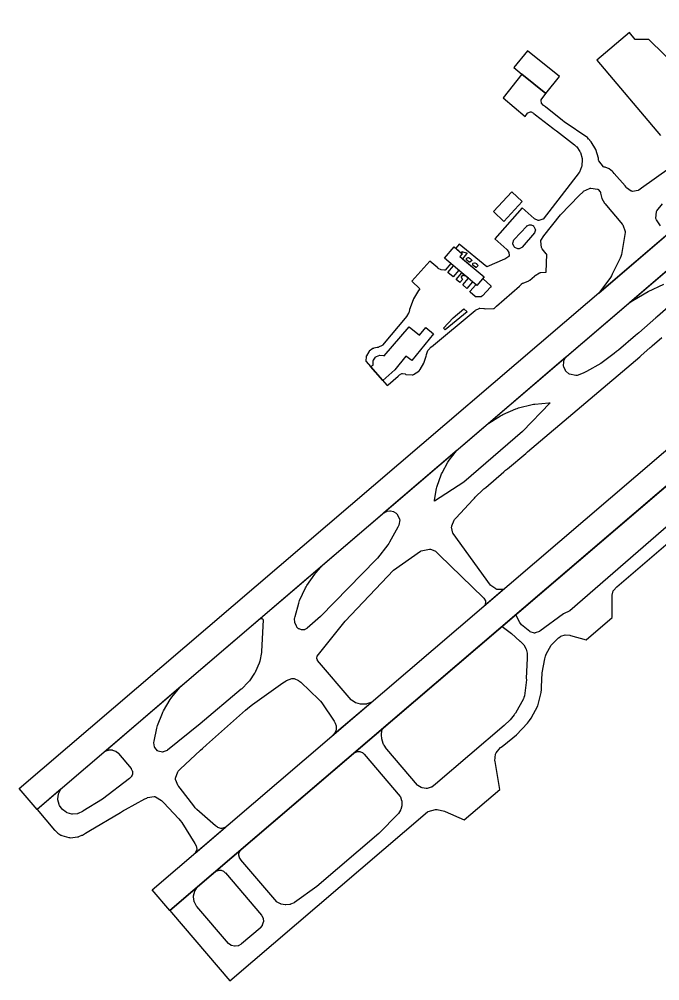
# Model space of a CAD drawing. Extents: x -81.8748 to -81.8309, y 45.5519 to 45.5814.
# Drawn here: x -81.87483 to -81.85633, y 45.55192 to 45.57969 of the extents above; entities that cross this region are included whole.
import ezdxf

# ---------------------------------------------------------------- set-up
doc = ezdxf.new("R2010")
doc.units = 0
doc.header["$MEASUREMENT"] = 0
for name, color, linetype in [('runway', 90, 'Continuous'), ('taxiway', 130, 'Continuous'), ('term', 7, 'Continuous')]:
    doc.layers.add(name, color=color, linetype=linetype)

msp = doc.modelspace()

# ---------------------------------------------------------------- linework, layer by layer
at = {"layer": 'runway'}
for p, q in [((-81.848333, 45.579085), (-81.874317, 45.556866)), ((-81.841735, 45.578523), (-81.870479, 45.553945))]:
    msp.add_line(p, q, dxfattribs=at)
for points in [[(-81.874317, 45.556866), (-81.874831, 45.557469), (-81.848848, 45.579688), (-81.848333, 45.579085)], [(-81.870479, 45.553946), (-81.870994, 45.554547), (-81.84225, 45.579126), (-81.841736, 45.578524)]]:
    msp.add_lwpolyline(points, close=True, dxfattribs=at)
at = {"layer": 'taxiway'}
for points in [[(-81.855772, 45.578245), (-81.856645, 45.579105), (-81.857038, 45.579106), (-81.857207, 45.579307), (-81.858149, 45.57851), (-81.856306, 45.576327)], [(-81.856062, 45.575379), (-81.856857, 45.574807), (-81.856938, 45.574752), (-81.856953, 45.574743), (-81.857122, 45.574716), (-81.857139, 45.57472), (-81.857156, 45.574724), (-81.857296, 45.574822), (-81.857306, 45.574836), (-81.857334, 45.574874), (-81.857646, 45.575234), (-81.85768, 45.575267), (-81.857695, 45.575288), (-81.857791, 45.57537), (-81.857908, 45.575416), (-81.857934, 45.575419), (-81.857954, 45.57543), (-81.858093, 45.575598), (-81.8581, 45.57562), (-81.858105, 45.575673), (-81.858178, 45.575926), (-81.858316, 45.57615), (-81.858353, 45.576189), (-81.858355, 45.576192), (-81.85838, 45.57622), (-81.858382, 45.576222), (-81.858385, 45.576225), (-81.858406, 45.576255), (-81.858408, 45.576258), (-81.859089, 45.576727), (-81.859138, 45.576767), (-81.859636, 45.577157), (-81.859686, 45.577194), (-81.859699, 45.577203), (-81.859745, 45.577266), (-81.859758, 45.577342), (-81.859755, 45.577357), (-81.859618, 45.577545), (-81.860311, 45.578101), (-81.860859, 45.577417), (-81.860216, 45.576878), (-81.860153, 45.576979), (-81.860146, 45.576985), (-81.860066, 45.577011), (-81.860058, 45.57701), (-81.860049, 45.57701), (-81.859974, 45.576973), (-81.859968, 45.576967), (-81.859917, 45.576929), (-81.85942, 45.576539), (-81.859371, 45.576499), (-81.859316, 45.576463), (-81.858792, 45.576061), (-81.858742, 45.576017), (-81.858731, 45.576005), (-81.858636, 45.575869), (-81.858629, 45.575853), (-81.858621, 45.575838), (-81.858574, 45.575669), (-81.858572, 45.575651), (-81.85857, 45.575633), (-81.858581, 45.575458), (-81.858585, 45.575441), (-81.858589, 45.575425), (-81.858653, 45.575271), (-81.858661, 45.575258), (-81.858661, 45.575258)], [(-81.858661, 45.575258), (-81.858661, 45.575258), (-81.859703, 45.573918), (-81.859712, 45.573911), (-81.85982, 45.573879), (-81.859832, 45.573879), (-81.859843, 45.57388), (-81.859947, 45.573923), (-81.859956, 45.573931), (-81.860304, 45.574241), (-81.861098, 45.573349), (-81.86075, 45.573039), (-81.860735, 45.573028), (-81.860688, 45.572954), (-81.86068, 45.572867), (-81.860685, 45.57285), (-81.860693, 45.572839), (-81.860802, 45.57276), (-81.860815, 45.572755), (-81.861328, 45.572539), (-81.862129, 45.573188), (-81.862225, 45.573074), (-81.862036, 45.572914), (-81.862035, 45.572916), (-81.862035, 45.572932), (-81.862036, 45.572933), (-81.862037, 45.572935), (-81.862046, 45.572949), (-81.862047, 45.57295), (-81.862026, 45.572979), (-81.862018, 45.572971), (-81.86192, 45.572938), (-81.861909, 45.572939), (-81.861908, 45.572938), (-81.861908, 45.572917), (-81.861909, 45.572915), (-81.862026, 45.572771), (-81.861406, 45.572247), (-81.86145, 45.572195), (-81.861424, 45.572184), (-81.861218, 45.571999), (-81.861204, 45.571975), (-81.861223, 45.571947), (-81.861453, 45.571703), (-81.861479, 45.571682), (-81.861493, 45.571675), (-81.861635, 45.571669), (-81.861649, 45.571674), (-81.861665, 45.571685), (-81.861806, 45.571807), (-81.861819, 45.571821), (-81.861805, 45.571839), (-81.861656, 45.572009), (-81.86164, 45.572025), (-81.861739, 45.572109), (-81.861902, 45.571914), (-81.86202, 45.572014), (-81.861857, 45.572207), (-81.861945, 45.572281), (-81.861948, 45.572281), (-81.861983, 45.572281), (-81.861987, 45.572282), (-81.861991, 45.572283), (-81.862024, 45.572295), (-81.862028, 45.572297), (-81.862071, 45.572244), (-81.862064, 45.572241), (-81.862031, 45.572175), (-81.862033, 45.572167), (-81.862103, 45.572084), (-81.86221, 45.572174), (-81.862047, 45.572368), (-81.862136, 45.572443), (-81.862299, 45.572249), (-81.862448, 45.572375), (-81.862285, 45.572569), (-81.862367, 45.572638), (-81.86253, 45.572444), (-81.862549, 45.57244), (-81.862644, 45.572447), (-81.862727, 45.572494), (-81.86274, 45.572508), (-81.862972, 45.572702), (-81.863495, 45.572121), (-81.863261, 45.5719), (-81.863296, 45.571856), (-81.863441, 45.571618), (-81.863545, 45.571357), (-81.863559, 45.571303), (-81.86356, 45.571294), (-81.863582, 45.571211), (-81.863585, 45.571203), (-81.863589, 45.571195), (-81.863633, 45.57112), (-81.863638, 45.571113), (-81.864344, 45.570272), (-81.864352, 45.570265), (-81.864452, 45.570213), (-81.864463, 45.570211), (-81.864498, 45.570211), (-81.864591, 45.570186), (-81.864602, 45.57018), (-81.864614, 45.570175), (-81.86472, 45.5701), (-81.864729, 45.57009), (-81.864738, 45.57008), (-81.864802, 45.569967), (-81.864807, 45.569955), (-81.86481, 45.569943), (-81.864823, 45.569825), (-81.864823, 45.569814), (-81.864203, 45.569107), (-81.864173, 45.569132), (-81.863884, 45.569384), (-81.863856, 45.569409), (-81.863851, 45.569416), (-81.863782, 45.569457), (-81.863774, 45.569458), (-81.863765, 45.569459), (-81.863686, 45.569444), (-81.863679, 45.56944), (-81.863662, 45.569433), (-81.863482, 45.569419), (-81.863464, 45.569423), (-81.863445, 45.569427), (-81.863291, 45.569521), (-81.863278, 45.569535), (-81.863251, 45.569569), (-81.863144, 45.569753), (-81.863077, 45.569956), (-81.86307, 45.569998), (-81.863068, 45.57001), (-81.863028, 45.570121), (-81.863021, 45.570131), (-81.863015, 45.570141), (-81.862933, 45.570226), (-81.862923, 45.570232), (-81.861661, 45.571273), (-81.861652, 45.571282), (-81.86155, 45.571339), (-81.861538, 45.571342), (-81.861527, 45.571345), (-81.86141, 45.571339), (-81.861399, 45.571335), (-81.861376, 45.571327), (-81.861134, 45.571331), (-81.861111, 45.571339), (-81.861045, 45.571398), (-81.860387, 45.571982), (-81.860322, 45.57204), (-81.86032, 45.572043), (-81.860294, 45.572064), (-81.860291, 45.572065), (-81.860273, 45.572066), (-81.860115, 45.572131), (-81.860102, 45.572143), (-81.860088, 45.572154), (-81.859953, 45.572264), (-81.85994, 45.572275), (-81.859929, 45.572286), (-81.859803, 45.572361), (-81.859788, 45.572365), (-81.859774, 45.57237), (-81.859626, 45.572381), (-81.859612, 45.572379), (-81.859592, 45.572906), (-81.859608, 45.572916), (-81.859732, 45.573058), (-81.85974, 45.573076), (-81.859748, 45.573093), (-81.85977, 45.57328), (-81.859767, 45.573299), (-81.859681, 45.573429), (-81.8592, 45.574041), (-81.85866, 45.574602), (-81.858546, 45.574704)], [(-81.858546, 45.574704), (-81.858544, 45.574706), (-81.85853, 45.574719), (-81.858359, 45.574802), (-81.85834, 45.574805), (-81.858321, 45.574808), (-81.858132, 45.574785), (-81.858114, 45.574777), (-81.858106, 45.574773), (-81.858048, 45.574705), (-81.858046, 45.574696), (-81.858044, 45.574665), (-81.858007, 45.574514), (-81.857932, 45.574378), (-81.857912, 45.574354), (-81.857868, 45.574308), (-81.857454, 45.573819), (-81.857417, 45.573767), (-81.857402, 45.573751), (-81.85733, 45.573553), (-81.857331, 45.573531), (-81.857336, 45.573472), (-81.857441, 45.57289), (-81.857457, 45.572833), (-81.857475, 45.572785), (-81.857703, 45.572323), (-81.85773, 45.572278), (-81.857757, 45.572234), (-81.858061, 45.571819), (-81.858095, 45.57178), (-81.856059, 45.573522)], [(-81.856315, 45.573717), (-81.85643, 45.57389), (-81.856435, 45.57391), (-81.856441, 45.573931), (-81.856423, 45.574138), (-81.856414, 45.574157), (-81.856248, 45.574356)], [(-81.855722, 45.572767), (-81.857192, 45.57151), (-81.857192, 45.57151), (-81.857108, 45.571567), (-81.856671, 45.571824), (-81.85621, 45.572041)], [(-81.854935, 45.572387), (-81.8564, 45.571107), (-81.856447, 45.571064), (-81.856933, 45.570635), (-81.856983, 45.570592), (-81.857032, 45.57055), (-81.857527, 45.570134), (-81.857578, 45.570093), (-81.857649, 45.570031), (-81.858031, 45.569749), (-81.858443, 45.569512), (-81.858529, 45.569472), (-81.858544, 45.569462), (-81.858719, 45.569404), (-81.858738, 45.569403), (-81.858756, 45.569402), (-81.858936, 45.569437), (-81.858953, 45.569446), (-81.858962, 45.569451), (-81.859044, 45.569523), (-81.859051, 45.569532), (-81.859058, 45.569542), (-81.859106, 45.569653), (-81.859108, 45.569665), (-81.859111, 45.569677), (-81.859106, 45.569798), (-81.859104, 45.569809), (-81.8591, 45.569821), (-81.859051, 45.569919), (-81.859044, 45.569927), (-81.8613, 45.567997), (-81.8613, 45.567997), (-81.861269, 45.568021), (-81.860932, 45.568238), (-81.860896, 45.568257), (-81.86086, 45.568276), (-81.860488, 45.568437), (-81.86045, 45.56845), (-81.860411, 45.568464), (-81.860017, 45.568562), (-81.859977, 45.568568), (-81.859937, 45.568574), (-81.859537, 45.568606), (-81.859498, 45.568606), (-81.860292, 45.567778), (-81.861991, 45.566319), (-81.862842, 45.565767), (-81.862838, 45.565801), (-81.862778, 45.566137), (-81.86277, 45.56617), (-81.862761, 45.566203), (-81.862646, 45.566529), (-81.862632, 45.566561), (-81.862617, 45.566592), (-81.86245, 45.566895), (-81.862431, 45.566924), (-81.862412, 45.566953), (-81.862202, 45.567221), (-81.862179, 45.567245), (-81.862179, 45.567245), (-81.864299, 45.565433), (-81.864299, 45.565433), (-81.864293, 45.565438), (-81.864223, 45.565474), (-81.864215, 45.565476), (-81.864207, 45.565479), (-81.864124, 45.56549), (-81.864116, 45.565489), (-81.864107, 45.565489), (-81.864025, 45.565471), (-81.864017, 45.565468), (-81.86401, 45.565465), (-81.863943, 45.565423), (-81.863938, 45.565418), (-81.863925, 45.565407), (-81.863848, 45.565265), (-81.863845, 45.565249), (-81.863842, 45.565233), (-81.863872, 45.565074), (-81.86388, 45.56506), (-81.8639, 45.565016), (-81.864133, 45.564588), (-81.86416, 45.564548), (-81.864187, 45.564507), (-81.864488, 45.564123), (-81.864521, 45.564088), (-81.866127, 45.562436), (-81.866516, 45.5621), (-81.866521, 45.562096), (-81.866579, 45.562063), (-81.866586, 45.56206), (-81.866593, 45.562058), (-81.866666, 45.562051), (-81.866673, 45.562052), (-81.866681, 45.562053), (-81.86675, 45.562079), (-81.866756, 45.562083), (-81.866762, 45.562087), (-81.866809, 45.562135), (-81.866813, 45.56214), (-81.866827, 45.562159), (-81.866872, 45.562264), (-81.866877, 45.562378), (-81.866871, 45.562401), (-81.866864, 45.56244), (-81.86676, 45.562824), (-81.866746, 45.562862), (-81.866732, 45.5629), (-81.866562, 45.563266), (-81.866542, 45.5633), (-81.866522, 45.563336), (-81.866292, 45.563667), (-81.866266, 45.563697), (-81.866253, 45.563713), (-81.866119, 45.563861), (-81.866106, 45.563875), (-81.866091, 45.563889), (-81.865946, 45.564024), (-81.865931, 45.564037), (-81.866691, 45.563387), (-81.867867, 45.562381), (-81.867866, 45.562382), (-81.867849, 45.562385), (-81.867844, 45.562385), (-81.867841, 45.562385), (-81.867819, 45.562379), (-81.867818, 45.562378), (-81.867815, 45.562377), (-81.867797, 45.562363), (-81.867796, 45.562362), (-81.867795, 45.56236), (-81.867784, 45.562343), (-81.867784, 45.56234), (-81.867831, 45.561428), (-81.867833, 45.561402), (-81.867886, 45.561146), (-81.867894, 45.56112), (-81.867902, 45.561095), (-81.868006, 45.560849), (-81.868019, 45.560825), (-81.868032, 45.560801), (-81.868182, 45.56058), (-81.868199, 45.560559), (-81.868216, 45.560539), (-81.868402, 45.560355), (-81.868422, 45.560338), (-81.869603, 45.559342), (-81.870553, 45.558579), (-81.870562, 45.558572), (-81.870673, 45.558528), (-81.870686, 45.558526), (-81.870698, 45.558526), (-81.870814, 45.558553), (-81.870824, 45.558558), (-81.870835, 45.558565), (-81.870915, 45.558654), (-81.870921, 45.558665), (-81.870926, 45.558675), (-81.870942, 45.558794), (-81.870939, 45.558806), (-81.870934, 45.558843), (-81.870856, 45.559214), (-81.870845, 45.559251), (-81.870834, 45.559288), (-81.870696, 45.559645), (-81.870679, 45.55968), (-81.870662, 45.559714), (-81.870467, 45.560046), (-81.870445, 45.560077), (-81.870423, 45.560108), (-81.87018, 45.560399), (-81.870154, 45.560426), (-81.870154, 45.560427), (-81.872353, 45.558546), (-81.872345, 45.558551), (-81.872264, 45.558581), (-81.872255, 45.558583), (-81.872246, 45.558585), (-81.872154, 45.558587), (-81.872144, 45.558585), (-81.872135, 45.558584), (-81.872048, 45.558553), (-81.872041, 45.558548), (-81.872033, 45.558544), (-81.871965, 45.55849), (-81.87196, 45.558483), (-81.8716, 45.558047), (-81.871596, 45.558043), (-81.871567, 45.557984), (-81.871565, 45.557977), (-81.871563, 45.55797), (-81.871559, 45.557899), (-81.87156, 45.557892), (-81.871561, 45.557885), (-81.871589, 45.557818), (-81.871593, 45.557812), (-81.871597, 45.557807), (-81.871643, 45.557761), (-81.871649, 45.557758), (-81.872422, 45.557169), (-81.872998, 45.556817), (-81.873008, 45.55681), (-81.873125, 45.556754), (-81.873138, 45.55675), (-81.873151, 45.556746), (-81.873288, 45.556734), (-81.873302, 45.556735), (-81.873316, 45.556736), (-81.873449, 45.556774), (-81.873461, 45.55678), (-81.873473, 45.556786), (-81.873578, 45.556862), (-81.873587, 45.556871), (-81.873595, 45.55688), (-81.873668, 45.556986), (-81.873674, 45.556999), (-81.873679, 45.557011), (-81.873713, 45.557145), (-81.873714, 45.557159), (-81.873715, 45.557173), (-81.873698, 45.55731), (-81.873694, 45.557322), (-81.873689, 45.557335), (-81.87363, 45.55745), (-81.873622, 45.55746), (-81.874317, 45.556866), (-81.873808, 45.556272), (-81.873801, 45.556265), (-81.873731, 45.556198), (-81.873723, 45.556192), (-81.873715, 45.556186), (-81.87363, 45.55613), (-81.873621, 45.556125), (-81.873602, 45.556116), (-81.873398, 45.556056), (-81.873377, 45.556054), (-81.873355, 45.556052), (-81.873144, 45.556073), (-81.873124, 45.556079), (-81.873114, 45.556082), (-81.87302, 45.556121), (-81.873011, 45.556125), (-81.873002, 45.55613), (-81.87292, 45.556182), (-81.872913, 45.556187), (-81.87282, 45.556239), (-81.871908, 45.556781), (-81.871818, 45.556838), (-81.871763, 45.556871), (-81.8712, 45.557171), (-81.871143, 45.557198), (-81.871125, 45.557209), (-81.870932, 45.557244), (-81.870912, 45.55724), (-81.870892, 45.557236), (-81.870726, 45.557131), (-81.870714, 45.557114), (-81.870668, 45.557069), (-81.870223, 45.556597), (-81.87018, 45.556548), (-81.870135, 45.556492), (-81.869755, 45.555886), (-81.869724, 45.555822), (-81.86972, 45.555814), (-81.869702, 45.555721), (-81.869703, 45.555711), (-81.869704, 45.555702), (-81.869745, 45.555616), (-81.869752, 45.555609), (-81.869752, 45.555609), (-81.868886, 45.556349), (-81.868886, 45.55635), (-81.868893, 45.556345), (-81.868983, 45.556317), (-81.868994, 45.556318), (-81.869004, 45.556318), (-81.869092, 45.556351), (-81.8691, 45.556356), (-81.869159, 45.556397), (-81.869698, 45.556865), (-81.869747, 45.556917), (-81.869788, 45.556968), (-81.870185, 45.557482), (-81.870223, 45.557534), (-81.870237, 45.557549), (-81.870315, 45.557729), (-81.870316, 45.557749), (-81.870317, 45.55777), (-81.870253, 45.557955), (-81.87024, 45.557971), (-81.870185, 45.558031), (-81.869598, 45.55858), (-81.869535, 45.55863), (-81.869426, 45.558734), (-81.868299, 45.559734), (-81.868182, 45.559828), (-81.868098, 45.559897), (-81.867217, 45.560528), (-81.867125, 45.560585), (-81.867112, 45.560596), (-81.866958, 45.560649), (-81.866941, 45.560649), (-81.866895, 45.560649), (-81.866769, 45.560596), (-81.866756, 45.560586), (-81.8667, 45.56054), (-81.866182, 45.560047), (-81.866133, 45.559994), (-81.86609, 45.559946), (-81.865735, 45.559419), (-81.865707, 45.559361), (-81.865703, 45.559355), (-81.865678, 45.559282), (-81.865677, 45.559275), (-81.865675, 45.559267), (-81.865674, 45.559185), (-81.865676, 45.559177), (-81.865677, 45.559169), (-81.865705, 45.559093), (-81.865709, 45.559086), (-81.865713, 45.559079), (-81.865763, 45.55902), (-81.865769, 45.559015), (-81.865596, 45.559163), (-81.864662, 45.559961), (-81.864673, 45.559955), (-81.864793, 45.559914), (-81.864806, 45.559912), (-81.864819, 45.559909), (-81.864952, 45.559905), (-81.864965, 45.559907), (-81.864979, 45.559908), (-81.865106, 45.559945), (-81.865118, 45.559951), (-81.86513, 45.559956), (-81.865236, 45.560026), (-81.865245, 45.560035), (-81.866217, 45.561171), (-81.86622, 45.561176), (-81.866237, 45.561227), (-81.866238, 45.561233), (-81.866238, 45.561238), (-81.866229, 45.561293), (-81.866227, 45.561298), (-81.865414, 45.562307), (-81.864017, 45.563775), (-81.863244, 45.564322), (-81.863222, 45.564336), (-81.862979, 45.564386), (-81.862954, 45.564381), (-81.862928, 45.564376), (-81.862813, 45.564326), (-81.862718, 45.564243), (-81.862703, 45.564222), (-81.861421, 45.562978), (-81.861414, 45.562972), (-81.861364, 45.56289), (-81.861362, 45.56288), (-81.86136, 45.56287), (-81.861376, 45.562775), (-81.86138, 45.562767), (-81.860852, 45.56322), (-81.860867, 45.563216), (-81.861035, 45.563224), (-81.861052, 45.56323), (-81.861068, 45.563236), (-81.861208, 45.563331), (-81.861218, 45.563344), (-81.862303, 45.564832), (-81.862311, 45.564848), (-81.862343, 45.565023), (-81.862341, 45.565042), (-81.862339, 45.56506), (-81.862269, 45.565224), (-81.862258, 45.565237), (-81.862212, 45.56529), (-81.861735, 45.565809), (-81.861686, 45.565859), (-81.861664, 45.565883), (-81.861434, 45.566103), (-81.86141, 45.566124), (-81.861358, 45.566169), (-81.860836, 45.566619), (-81.860784, 45.566664), (-81.860731, 45.566708), (-81.860201, 45.567148), (-81.860147, 45.567192), (-81.856909, 45.56994), (-81.856882, 45.569965), (-81.856608, 45.570208), (-81.85658, 45.570232), (-81.856553, 45.570256), (-81.856275, 45.570493)], [(-81.854612, 45.566349), (-81.858929, 45.562602), (-81.859108, 45.562518), (-81.859798, 45.562017), (-81.859808, 45.562009), (-81.859926, 45.561964), (-81.859939, 45.561963), (-81.859952, 45.561963), (-81.860074, 45.562), (-81.860084, 45.562007), (-81.860327, 45.562196), (-81.860374, 45.56227), (-81.860489, 45.562489), (-81.860883, 45.562151), (-81.86061, 45.561949), (-81.860369, 45.561731), (-81.86036, 45.561724), (-81.860276, 45.561642), (-81.860269, 45.561633), (-81.860262, 45.561623), (-81.860201, 45.56152), (-81.860197, 45.561509), (-81.860192, 45.561498), (-81.860162, 45.561381), (-81.86016, 45.56137), (-81.860159, 45.561358), (-81.860161, 45.561242), (-81.860162, 45.56123), (-81.860186, 45.560658), (-81.860183, 45.560612), (-81.860242, 45.560149), (-81.860256, 45.560105), (-81.860271, 45.56006), (-81.860494, 45.559651), (-81.860523, 45.559615), (-81.860534, 45.5596), (-81.860651, 45.55946), (-81.860663, 45.559446), (-81.860676, 45.559433), (-81.860809, 45.559307), (-81.860823, 45.559296), (-81.862812, 45.557595), (-81.862819, 45.557587), (-81.862908, 45.557518), (-81.862919, 45.557512), (-81.86293, 45.557507), (-81.86305, 45.557475), (-81.863063, 45.557474), (-81.863076, 45.557473), (-81.863197, 45.557494), (-81.863209, 45.557498), (-81.86322, 45.557503), (-81.863316, 45.557563), (-81.863324, 45.557571), (-81.864213, 45.55861), (-81.864221, 45.55862), (-81.864293, 45.558725), (-81.8643, 45.558737), (-81.864306, 45.558748), (-81.86435, 45.558872), (-81.864353, 45.558885), (-81.864355, 45.558898), (-81.864368, 45.55903), (-81.864367, 45.559043), (-81.864367, 45.559056), (-81.864345, 45.559182), (-81.864341, 45.559194), (-81.865145, 45.558507), (-81.865145, 45.558507), (-81.86514, 45.55851), (-81.865083, 45.558535), (-81.865076, 45.558536), (-81.86507, 45.558538), (-81.865005, 45.55854), (-81.864998, 45.558539), (-81.864991, 45.558538), (-81.864929, 45.558515), (-81.864923, 45.558512), (-81.864917, 45.558509), (-81.864872, 45.558468), (-81.864868, 45.558463), (-81.863825, 45.557243), (-81.863821, 45.557234), (-81.863786, 45.557131), (-81.863785, 45.55712), (-81.863783, 45.557109), (-81.86378, 45.556997), (-81.863781, 45.556985), (-81.863782, 45.556974), (-81.863812, 45.556865), (-81.863817, 45.556855), (-81.863821, 45.556844), (-81.863877, 45.556751), (-81.863884, 45.556743), (-81.864441, 45.556172), (-81.866235, 45.554639), (-81.866885, 45.554178), (-81.866894, 45.554172), (-81.866994, 45.55413), (-81.867005, 45.554127), (-81.867016, 45.554125), (-81.867128, 45.554113), (-81.867139, 45.554113), (-81.867151, 45.554114), (-81.867262, 45.554134), (-81.867273, 45.554138), (-81.867283, 45.554142), (-81.86738, 45.554191), (-81.867389, 45.554196), (-81.868431, 45.555416), (-81.868435, 45.555421), (-81.868468, 45.555472), (-81.868471, 45.555478), (-81.868473, 45.555484), (-81.868486, 45.555547), (-81.868486, 45.555554), (-81.868486, 45.555573), (-81.868475, 45.555624), (-81.868473, 45.55563), (-81.86847, 45.555636), (-81.86844, 45.555688), (-81.868436, 45.555692), (-81.869149, 45.555083), (-81.869144, 45.555087), (-81.869087, 45.555109), (-81.869081, 45.55511), (-81.869074, 45.555111), (-81.869009, 45.555112), (-81.869003, 45.55511), (-81.868996, 45.55511), (-81.868936, 45.555087), (-81.868931, 45.555083), (-81.868925, 45.55508), (-81.86888, 45.555041), (-81.868876, 45.555036), (-81.867833, 45.553817), (-81.867828, 45.55381), (-81.867791, 45.553736), (-81.867789, 45.553728), (-81.867786, 45.553719), (-81.867779, 45.553631), (-81.86778, 45.553621), (-81.867781, 45.553612), (-81.86781, 45.553528), (-81.867814, 45.55352), (-81.867818, 45.553513), (-81.867871, 45.55345), (-81.867877, 45.553444), (-81.868414, 45.552985), (-81.86842, 45.55298), (-81.86849, 45.552937), (-81.868499, 45.552934), (-81.868507, 45.552931), (-81.868595, 45.552916), (-81.868605, 45.552916), (-81.868614, 45.552917), (-81.8687, 45.552938), (-81.868708, 45.552941), (-81.868716, 45.552945), (-81.868783, 45.552993), (-81.868788, 45.552999), (-81.869704, 45.554069), (-81.869711, 45.554079), (-81.869772, 45.554188), (-81.869776, 45.554201), (-81.86978, 45.554213), (-81.869799, 45.554347), (-81.869798, 45.55436), (-81.869797, 45.554374), (-81.869763, 45.554504), (-81.869758, 45.554516), (-81.869752, 45.554528), (-81.869679, 45.554629), (-81.86967, 45.554637), (-81.86967, 45.554637), (-81.870479, 45.553946), (-81.870436, 45.553894), (-81.868748, 45.551921), (-81.86304, 45.556802), (-81.86302, 45.556813), (-81.862807, 45.55687), (-81.862784, 45.55687), (-81.862762, 45.556871), (-81.862546, 45.556821), (-81.862526, 45.556811), (-81.861976, 45.556566), (-81.860953, 45.557442), (-81.861089, 45.55825), (-81.861093, 45.55827), (-81.861075, 45.558469), (-81.861067, 45.558488), (-81.861059, 45.558506), (-81.860927, 45.558658), (-81.86091, 45.558668), (-81.860831, 45.55872), (-81.860469, 45.559018), (-81.86015, 45.559362), (-81.860093, 45.559438), (-81.860043, 45.559502), (-81.859854, 45.559856), (-81.859753, 45.560246), (-81.859747, 45.560327), (-81.85975, 45.560409), (-81.859726, 45.560816), (-81.859654, 45.561217), (-81.859633, 45.561296), (-81.859616, 45.561354), (-81.859472, 45.561615), (-81.859261, 45.561824), (-81.85921, 45.561856), (-81.859187, 45.561871), (-81.859062, 45.561911), (-81.85893, 45.561904), (-81.858905, 45.561895), (-81.85846, 45.561763), (-81.857707, 45.562407), (-81.857711, 45.563046), (-81.85771, 45.563058), (-81.857674, 45.563177), (-81.857668, 45.563188), (-81.857662, 45.563199), (-81.85758, 45.563291), (-81.857571, 45.563298), (-81.855887, 45.564738)]]:
    msp.add_lwpolyline(points, dxfattribs=at)
for points in [[(-81.858661, 45.575256)], [(-81.860536, 45.573324), (-81.860173, 45.573713), (-81.860166, 45.573719), (-81.860097, 45.57375), (-81.860074, 45.57375), (-81.86005, 45.57375), (-81.859983, 45.573719), (-81.859976, 45.573713), (-81.85997, 45.573707), (-81.859927, 45.573629), (-81.859926, 45.573619), (-81.859925, 45.57361), (-81.859946, 45.573524), (-81.85995, 45.573517), (-81.86031, 45.573105), (-81.860317, 45.573098), (-81.860393, 45.573061), (-81.860419, 45.573061), (-81.860429, 45.573061), (-81.860521, 45.573098), (-81.860529, 45.573105), (-81.860536, 45.573112), (-81.860576, 45.573203), (-81.860576, 45.573213), (-81.860576, 45.573223), (-81.860543, 45.573316), (-81.860536, 45.573324)], [(-81.861762, 45.572725), (-81.861762, 45.572717), (-81.861818, 45.57267), (-81.861827, 45.57267), (-81.861835, 45.572674), (-81.861904, 45.572729), (-81.861909, 45.572736), (-81.861911, 45.572739), (-81.861909, 45.57278), (-81.861906, 45.572784), (-81.861903, 45.572789), (-81.861866, 45.572806), (-81.861862, 45.572806), (-81.861857, 45.572804), (-81.861809, 45.572778), (-81.861804, 45.572775), (-81.8618, 45.572771), (-81.861764, 45.57273), (-81.861762, 45.572725)], [(-81.861646, 45.572521), (-81.861654, 45.572525), (-81.861724, 45.57258), (-81.861729, 45.572587), (-81.861731, 45.57259), (-81.861728, 45.572631), (-81.861726, 45.572635), (-81.861722, 45.572639), (-81.861685, 45.572657), (-81.861682, 45.572657), (-81.861676, 45.572655), (-81.861629, 45.572629), (-81.861624, 45.572626), (-81.86162, 45.572623), (-81.861584, 45.572581), (-81.861581, 45.572576), (-81.861582, 45.572568), (-81.861638, 45.572521), (-81.861646, 45.572521)], [(-81.861898, 45.571235), (-81.86253, 45.570715), (-81.862574, 45.570762), (-81.862302, 45.571066), (-81.861986, 45.571326), (-81.861898, 45.571235)]]:
    msp.add_lwpolyline(points, close=True, dxfattribs=at)
at = {"layer": 'term'}
for points in [[(-81.860311, 45.578101), (-81.859618, 45.577545), (-81.859224, 45.578035), (-81.860151, 45.578779), (-81.860545, 45.578289)], [(-81.861138, 45.574131), (-81.860603, 45.574707), (-81.860301, 45.574426), (-81.860835, 45.573851)], [(-81.861612, 45.572002), (-81.862544, 45.572788), (-81.862271, 45.573113), (-81.862036, 45.572914), (-81.862102, 45.572835), (-81.861406, 45.572247)], [(-81.862867, 45.570606), (-81.863493, 45.569829), (-81.863661, 45.569956), (-81.863979, 45.569559), (-81.864331, 45.569254), (-81.864686, 45.569659), (-81.864609, 45.5697), (-81.864612, 45.56971), (-81.86461, 45.569819), (-81.864607, 45.569829), (-81.864603, 45.56984), (-81.864542, 45.569929), (-81.864534, 45.569935), (-81.864516, 45.56995), (-81.864415, 45.569986), (-81.864308, 45.569973), (-81.864288, 45.569963), (-81.863569, 45.570803), (-81.863267, 45.570564), (-81.86309, 45.570781), (-81.862867, 45.570606)]]:
    msp.add_lwpolyline(points, close=True, dxfattribs=at)

doc.saveas('drawing.dxf')
